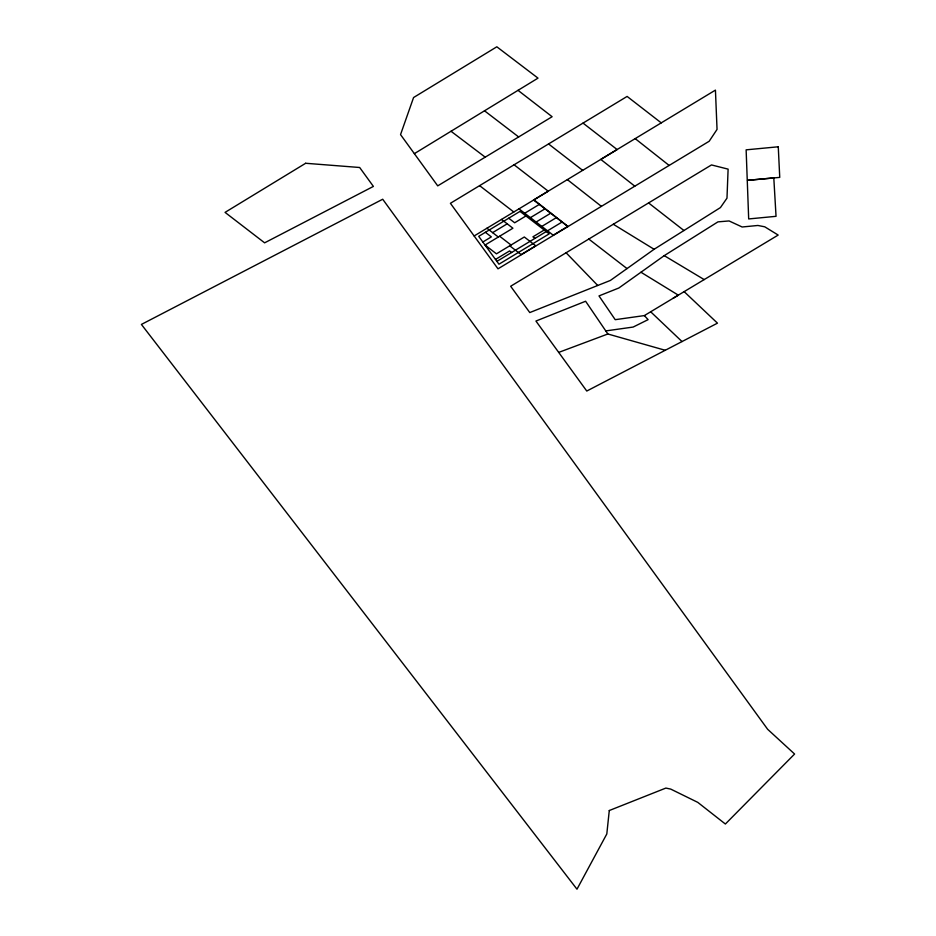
<?xml version="1.0" encoding="UTF-8"?>
<svg xmlns="http://www.w3.org/2000/svg" width="936" height="936" viewBox="0 0 936 936"><rect width="100%" height="100%" fill="white"/><g stroke="black" fill="none" stroke-linecap="round" stroke-linejoin="round"><path stroke-width="1.4" d="M627.026 268.585L654.112 249.28L720.439 207.581L726.98 198.163L728.114 169.135L711.489 164.935L510.658 286.252L529.776 312.565L610.366 280.449L627.026 268.585L588.791 239.054M664.244 255.645L618.836 288.007L598.993 295.916L615.209 319.679L644.354 315.584L778.179 235.065L764.735 226.804L757.891 225.471L742.143 226.992L729.074 220.943L717.947 221.867L664.244 255.645L704.176 279.583M414.355 153.656L538.001 78.133L496.829 46.8L413.572 97.531L400.538 134.608L437.72 185.866L552.123 116.719L518.017 90.324M474.131 235.977L715.432 90.113L717.046 129.414L709.184 141.254L497.999 268.831L450.415 203.299L627.12 96.431L661.249 122.873M492.617 232.643L507.207 223.821M524.71 213.244L539.3 204.434M482.836 242.014L491.33 236.878L485.386 232.303M525.95 215.959L514.671 222.78L508.728 218.205M530.419 217.643L544.998 208.822M536.117 222.031L550.707 213.221M541.815 226.418L556.405 217.608M495.495 259.447L509.582 250.93L511.606 252.498M544.202 230.01L532.923 236.831L534.947 238.387M496.899 261.378L546.238 231.578M547.525 230.818L562.115 221.996M672.961 298.385L678.319 295.156L640.961 272.247M665.227 350.275L607.862 333.988L585.608 301.24L535.93 321.048L586.767 391.037L717.467 323.154L684.157 291.646M558.71 352.404L607.862 333.988M605.849 330.899L633.145 327.062L648.11 319.644L644.354 315.584M613.291 224.254L654.112 249.28M451.012 131.262L485.199 157.154M484.497 110.787L518.661 136.948M533.59 200.047L567.813 226.395L553.223 235.205L519.012 208.857M479.606 185.644L513.805 212.004M501.509 219.434L512.905 228.22L485.047 245.045L496.454 253.831L524.312 236.995L535.72 245.782L521.13 254.592L509.722 245.805M499.637 236.235L511.044 245.021M486.919 228.244L498.326 237.03M548.554 143.945L582.672 170.364M514.086 164.794L548.227 191.19L533.929 199.836L568.012 226.535M583.034 123.107L617.128 149.549L600.795 159.412L634.807 186.182M648.59 202.936L683.959 230.525M567.356 179.618L601.403 206.365M635.193 138.633L669.146 165.438M650.672 311.782L682.016 341.558M566.105 252.767L597.741 285.48M609.277 810.529L606.809 833.964L576.985 889.2L141.406 324.429L382.707 199.239L767.637 729.284L794.594 754.03L725.377 824.019L697.788 802.374L670.714 789.095L665.87 788.077L609.277 810.529M305.651 163.274L225.049 212.378L264.619 242.833L373.394 186.416L359.67 167.497L305.651 163.274M520.018 211.384L478.717 236.34L498.958 264.209L549.198 233.86L520.018 211.384M778.261 146.788L746.132 149.842L748.683 218.942L776.038 216.321L773.803 177.91L747.49 180.344L779.746 177.384L778.261 146.788"/></g></svg>
